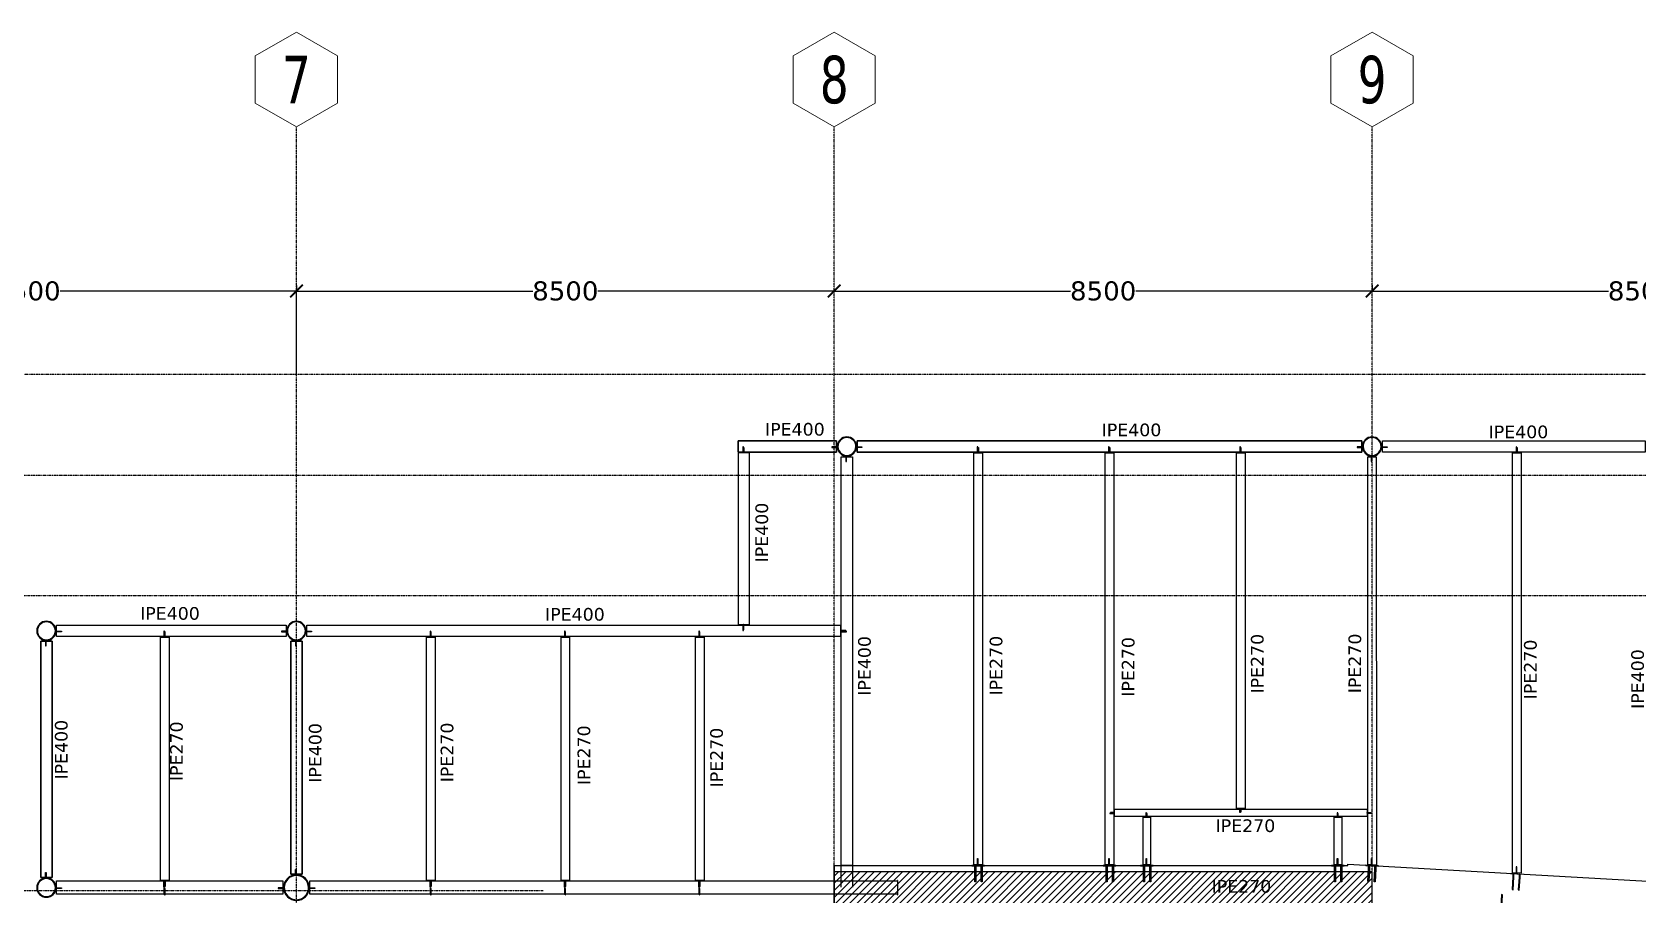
# Model space of a CAD drawing. Header units: millimetres. Extents: x -12345 to 95575, y -10708 to 31862.
# Drawn here: x 4323 to 29701, y 17265 to 30907 of the extents above; entities that cross this region are included whole.
import ezdxf
from ezdxf.enums import TextEntityAlignment as Align

# ---------------------------------------------------------------- set-up
doc = ezdxf.new("R2010")
doc.units = ezdxf.units.MM
doc.header["$LTSCALE"] = 0.95
doc.linetypes.add('DXK_LINE_DOT3', pattern=[5.9187, 2.979, -0.9799, 0.9799, -0.9799])
for name, color, linetype in [('COTAS', 8, 'Continuous'), ('HCB-ACH_PANT', 253, 'Continuous'), ('HCB-EJES', 1, 'Continuous'), ('HCB-PLATINAS', 5, 'Continuous'), ('HCB-ROTULOS', 2, 'Continuous'), ('HCB_PANTALLAS', 6, 'Continuous')]:
    doc.layers.add(name, color=color, linetype=linetype)
for name, color, linetype, lineweight in [('E_COLUMNAS-1', 1, 'Continuous', 25), ('E_COLUMNAS-3', 1, 'Continuous', 35), ('E_TEXTO', 3, 'Continuous', 9), ('HCB_EJES', 1, 'DXK_LINE_DOT3', 9), ('HCB_VIGAS', 4, 'Continuous', 25), ('S-COLS-HDLN-1', 52, 'Continuous', 9)]:
    doc.layers.add(name, color=color, linetype=linetype, lineweight=lineweight)
doc.styles.add('VERDANA', font='verdana.ttf')
doc.dimstyles.new('1.125', dxfattribs={"dimscale": 0, "dimtxt": 300, "dimasz": 200, "dimexe": 4, "dimexo": 4, "dimgap": 15, "dimtad": 0, "dimdec": 0, "dimzin": 4, "dimdsep": 46, "dimtxsty": 'VERDANA', "dimblk": 'ARCHTICK', "dimcen": -10, "dimclrd": 256, "dimclrt": 3, "dimadec": 0, "dimazin": 0, "dimtfac": 1, "dimtdec": 0, "dimtmove": 2, "dimatfit": 0, "dimldrblk": 'OBLIQUE', "dimfxl": 0.05, "dimtolj": 1, "dimtzin": 0, "dimarcsym": 0})

# ---------------------------------------------------------------- blocks, each defined once
blk = doc.blocks.new('EST_SCM_COLUMNA-METALICA-SECCION-CIRCULAR - EST_SCM_COLUMNA-TUBULAR-CIRCULAR_PTEØ_12__e_10_3mm-V11-_22_00m_N_E_-NIVEL-6 DOC')
at = {"layer": 'S-COLS-HDLN-1'}
h = blk.add_hatch(dxfattribs=at)
h.set_pattern_fill('FP_9', color=256, style=0, pattern_type=2)
h.set_pattern_definition([(135, (65.462, -165.018), (-0.15909903, -0.15909903), [])])
h.paths.add_polyline_path([(-0.014, -0.151), (0.022, -0.151), (0.063, -0.139), (0.1, -0.115), (0.128, -0.082), (0.147, -0.037), (0.152, 0), (0.146, 0.043), (0.128, 0.082), (0.1, 0.115), (0.059, 0.14), (0.02, 0.151), (-0.022, 0.151), (-0.063, 0.139), (-0.1, 0.115), (-0.131, 0.077), (-0.147, 0.037), (-0.152, 0), (-0.146, -0.043), (-0.128, -0.082), (-0.1, -0.115), (-0.059, -0.14), (-0.019, -0.151)])
h.paths.add_polyline_path([(-0.019, -0.141), (-0.02, -0.141), (-0.063, -0.127), (-0.093, -0.107), (-0.12, -0.077), (-0.136, -0.04), (-0.142, 0), (-0.135, 0.043), (-0.12, 0.077), (-0.093, 0.107), (-0.059, 0.129), (-0.02, 0.141), (0.022, 0.14), (0.063, 0.127), (0.094, 0.106), (0.12, 0.077), (0.136, 0.04), (0.142, 0), (0.136, -0.04), (0.12, -0.077), (0.09, -0.109), (0.054, -0.131), (0.014, -0.141), (-0.014, -0.141)])
at = {"layer": 'E_COLUMNAS-1'}
for radius, start, end in [(0.152, 360, 180), (0.152, 180, 360), (0.142, 0, 180), (0.142, 180, 0)]:
    blk.add_arc((0, 0), radius, start, end, dxfattribs=at)
blk = doc.blocks.new('EST_SCM_COLUMNA-METALICA-SECCION-CIRCULAR - EST_SCM_COLUMNA-TUBULAR-CIRCULAR_PTEØ_12__e_10_3mm-V12-_22_00m_N_E_-NIVEL-6 DOC')
at = {"layer": 'S-COLS-HDLN-1'}
h = blk.add_hatch(dxfattribs=at)
h.set_pattern_fill('FP_10', color=256, style=0, pattern_type=2)
h.set_pattern_definition([(135, (57.162, -165.018), (-0.15909903, -0.15909903), [])])
h.paths.add_polyline_path([(0.02, -0.151), (0.022, -0.151), (0.067, -0.136), (0.1, -0.115), (0.128, -0.082), (0.147, -0.037), (0.152, 0), (0.146, 0.043), (0.128, 0.082), (0.1, 0.115), (0.059, 0.14), (0.02, 0.151), (-0.022, 0.151), (-0.063, 0.139), (-0.1, 0.115), (-0.131, 0.077), (-0.147, 0.037), (-0.152, 0), (-0.146, -0.043), (-0.128, -0.082), (-0.1, -0.115), (-0.059, -0.14), (-0.02, -0.151), (0, -0.151)])
h.paths.add_polyline_path([(-0.02, -0.141), (-0.063, -0.127), (-0.093, -0.107), (-0.12, -0.077), (-0.136, -0.04), (-0.142, 0), (-0.135, 0.043), (-0.12, 0.077), (-0.093, 0.107), (-0.059, 0.129), (-0.02, 0.141), (0.022, 0.14), (0.063, 0.127), (0.094, 0.106), (0.12, 0.077), (0.136, 0.04), (0.142, 0), (0.136, -0.04), (0.12, -0.077), (0.093, -0.107), (0.059, -0.129), (0.02, -0.141), (-0.02, -0.141)])
at = {"layer": 'E_COLUMNAS-1'}
for radius, start, end in [(0.152, 360, 180), (0.152, 180, 360), (0.142, 0, 180), (0.142, 180, 0)]:
    blk.add_arc((0, 0), radius, start, end, dxfattribs=at)
blk = doc.blocks.new('EST_SCM_COLUMNA-METALICA-SECCION-CIRCULAR - EST_SCM_COLUMNA-TUBULAR-CIRCULAR_PTEØ_12__e_10_3mm-V21-_22_00m_N_E_-NIVEL-6 DOC')
at = {"layer": 'S-COLS-HDLN-1'}
h = blk.add_hatch(dxfattribs=at)
h.set_pattern_fill('FP_21', color=256, style=0, pattern_type=2)
h.set_pattern_definition([(135, (74.162, -162.103), (-0.15909903, -0.15909903), [])])
h.paths.add_polyline_path([(0.02, -0.151), (0.022, -0.151), (0.068, -0.135), (0.1, -0.115), (0.128, -0.082), (0.147, -0.037), (0.152, 0), (0.146, 0.043), (0.128, 0.082), (0.1, 0.115), (0.059, 0.14), (0.02, 0.151), (-0.022, 0.151), (-0.063, 0.139), (-0.1, 0.115), (-0.131, 0.077), (-0.147, 0.037), (-0.152, 0), (-0.146, -0.043), (-0.128, -0.082), (-0.1, -0.115), (-0.059, -0.14), (-0.019, -0.151), (0.019, -0.151)])
h.paths.add_polyline_path([(-0.02, -0.141), (-0.063, -0.127), (-0.093, -0.107), (-0.12, -0.077), (-0.136, -0.04), (-0.142, 0), (-0.135, 0.043), (-0.12, 0.077), (-0.093, 0.107), (-0.059, 0.129), (-0.02, 0.141), (0.022, 0.14), (0.063, 0.127), (0.093, 0.107), (0.12, 0.077), (0.136, 0.04), (0.142, 0), (0.136, -0.04), (0.12, -0.077), (0.093, -0.107), (0.059, -0.129), (0.019, -0.141), (-0.019, -0.141)])
at = {"layer": 'E_COLUMNAS-1'}
for radius, start, end in [(0.152, 360, 180), (0.152, 180, 360), (0.142, 0, 180), (0.142, 180, 0)]:
    blk.add_arc((0, 0), radius, start, end, dxfattribs=at)
blk = doc.blocks.new('EST_SCM_COLUMNA-METALICA-SECCION-CIRCULAR - EST_SCM_COLUMNA-TUBULAR-CIRCULAR_PTEØ_12__e_10_3mm-V27-_22_00m_N_E_-NIVEL-6 DOC')
at = {"layer": 'S-COLS-HDLN-1'}
h = blk.add_hatch(dxfattribs=at)
h.set_pattern_fill('FP_25', color=256, style=0, pattern_type=2)
h.set_pattern_definition([(135, (78.114, -162.102), (-0.15909903, -0.15909903), [])])
h.paths.add_polyline_path([(0.022, -0.151), (0.063, -0.139), (0.1, -0.115), (0.128, -0.082), (0.147, -0.037), (0.152, 0), (0.146, 0.043), (0.128, 0.082), (0.1, 0.115), (0.059, 0.14), (0.02, 0.151), (-0.022, 0.151), (-0.063, 0.139), (-0.1, 0.115), (-0.131, 0.077), (-0.147, 0.04), (-0.152, 0), (-0.146, -0.043), (-0.128, -0.082), (-0.1, -0.115), (-0.059, -0.14), (-0.019, -0.151), (0.02, -0.151)])
h.paths.add_polyline_path([(0.02, -0.141), (-0.02, -0.141), (-0.063, -0.127), (-0.093, -0.107), (-0.12, -0.077), (-0.136, -0.04), (-0.142, 0), (-0.135, 0.043), (-0.12, 0.077), (-0.093, 0.107), (-0.054, 0.131), (-0.014, 0.141), (0.022, 0.14), (0.063, 0.127), (0.093, 0.107), (0.12, 0.077), (0.136, 0.04), (0.142, 0), (0.136, -0.04), (0.12, -0.077), (0.093, -0.107), (0.059, -0.129), (0.022, -0.14)])
at = {"layer": 'E_COLUMNAS-1'}
for radius, start, end in [(0.152, 360, 180), (0.152, 180, 360), (0.142, 0, 180), (0.142, 180, 0)]:
    blk.add_arc((0, 0), radius, start, end, dxfattribs=at)
blk = doc.blocks.new('EST_SCM_COLUMNA-METALICA-SECCION-CIRCULAR - EST_SCM_COLUMNA-TUBULAR-CIRCULAR_PTEØ_12__e_10_3mm-2693045-_22_00m_N_E_-NIVEL-6 DOC')
at = {"layer": 'S-COLS-HDLN-1'}
h = blk.add_hatch(dxfattribs=at)
h.set_pattern_fill('FP_26', color=256, style=0, pattern_type=2)
h.set_pattern_definition([(135, (78.114, -158.043), (-0.15909903, -0.15909903), [])])
h.paths.add_polyline_path([(-0.019, -0.151), (0.022, -0.151), (0.063, -0.139), (0.1, -0.115), (0.128, -0.082), (0.147, -0.04), (0.152, 0), (0.146, 0.043), (0.128, 0.082), (0.1, 0.115), (0.059, 0.14), (0.019, 0.151), (-0.022, 0.151), (-0.063, 0.139), (-0.1, 0.115), (-0.131, 0.077), (-0.147, 0.04), (-0.152, 0), (-0.146, -0.043), (-0.128, -0.082), (-0.1, -0.115), (-0.059, -0.14), (-0.02, -0.151)])
h.paths.add_polyline_path([(-0.02, -0.141), (-0.063, -0.127), (-0.093, -0.107), (-0.12, -0.077), (-0.136, -0.04), (-0.142, 0), (-0.135, 0.043), (-0.12, 0.077), (-0.09, 0.109), (-0.054, 0.131), (-0.014, 0.141), (0.022, 0.14), (0.063, 0.127), (0.095, 0.105), (0.12, 0.077), (0.137, 0.037), (0.142, 0), (0.136, -0.04), (0.12, -0.077), (0.09, -0.109), (0.054, -0.131), (0.014, -0.141), (-0.019, -0.141)])
at = {"layer": 'E_COLUMNAS-1'}
for radius, start, end in [(0.152, 360, 180), (0.152, 180, 360), (0.142, 0, 180), (0.142, 180, 0)]:
    blk.add_arc((0, 0), radius, start, end, dxfattribs=at)
blk = doc.blocks.new('EST_SCM_COLUMNA-METALICA-SECCION-CIRCULAR - EST_SCM_COLUMNA-TUBULAR-CIRCULAR_PTEØ_16__e_12_7mm-V31-_22_00m_N_E_-NIVEL-6 DOC')
at = {"layer": 'S-COLS-HDLN-1'}
h = blk.add_hatch(dxfattribs=at)
h.set_pattern_fill('FP_29', color=256, style=0, pattern_type=2)
h.set_pattern_definition([(315, (-74.162, 158.043), (0.15909903, 0.15909903), [])])
h.paths.add_polyline_path([(0.024, 0.202), (-0.024, 0.202), (-0.077, 0.187), (-0.115, 0.167), (-0.152, 0.135), (-0.181, 0.093), (-0.197, 0.049), (-0.203, 0), (-0.197, -0.049), (-0.18, -0.094), (-0.152, -0.135), (-0.115, -0.167), (-0.068, -0.191), (-0.023, -0.202), (0.024, -0.202), (0.072, -0.19), (0.115, -0.167), (0.152, -0.135), (0.182, -0.089), (0.198, -0.046), (0.203, 0), (0.196, 0.051), (0.18, 0.094), (0.152, 0.135), (0.114, 0.168), (0.068, 0.191), (0.046, 0.196)])
h.paths.add_polyline_path([(-0.023, 0.189), (0.024, 0.189), (0.072, 0.176), (0.108, 0.157), (0.143, 0.126), (0.169, 0.089), (0.185, 0.046), (0.191, 0), (0.183, -0.051), (0.165, -0.094), (0.143, -0.126), (0.108, -0.157), (0.068, -0.178), (0.023, -0.189), (-0.024, -0.189), (-0.068, -0.178), (-0.108, -0.157), (-0.143, -0.126), (-0.169, -0.089), (-0.185, -0.046), (-0.19, 0), (-0.185, 0.046), (-0.166, 0.093), (-0.143, 0.126), (-0.108, 0.157), (-0.068, 0.178), (-0.024, 0.189)])
at = {"layer": 'E_COLUMNAS-1'}
for radius, start, end in [(0.203, 0, 180), (0.203, 180, 0), (0.191, 360, 180), (0.191, 180, 360)]:
    blk.add_arc((0, 0), radius, start, end, dxfattribs=at)
blk = doc.blocks.new('_ArchTick')
at = {"color": 0, "linetype": 'ByBlock', "const_width": 0.15}
blk.add_lwpolyline([(-0.5, -0.5), (0.5, 0.5)], dxfattribs=at)
blk = doc.blocks.new('*D125')
at = {"layer": 'COTAS', "color": 0, "lineweight": -2, "transparency": 16777216}
for p, q in [((0, 25504), (0, 26817)), ((8500, 25504), (8500, 26817))]:
    blk.add_line(p, q, dxfattribs=at)
at = {"layer": 'COTAS', "lineweight": -2, "transparency": 16777216}
for p, q in [((0, 26813), (3736, 26813)), ((8500, 26813), (4764, 26813))]:
    blk.add_line(p, q, dxfattribs=at)
at = {"layer": 'Defpoints', "color": 0, "transparency": 16777216}
for p in [(8500, 26813), (0, 25500), (8500, 25500)]:
    blk.add_point(p, dxfattribs=at)
at = {"layer": 'COTAS', "lineweight": -2, "transparency": 16777216, "xscale": 200, "yscale": 200, "zscale": 200, "rotation": 180}
blk.add_blockref('_ArchTick', (0, 26813), dxfattribs=at)
at = {"layer": 'COTAS', "lineweight": -2, "transparency": 16777216, "xscale": 200, "yscale": 200, "zscale": 200}
blk.add_blockref('_ArchTick', (8500, 26813), dxfattribs=at)
at = {"layer": 'COTAS', "color": 3, "transparency": 16777216, "insert": (4250, 26813), "char_height": 300, "attachment_point": 5, "style": 'VERDANA'}
blk.add_mtext('\\A1;8500', dxfattribs=at)
blk = doc.blocks.new('_Oblique')
at = {"color": 0, "linetype": 'ByBlock', "lineweight": -2}
blk.add_line((-0.5, -0.5), (0.5, 0.5), dxfattribs=at)
blk = doc.blocks.new('*D126')
at = {"layer": 'COTAS', "color": 0, "lineweight": -2, "transparency": 16777216}
blk.add_line((8500, 26900), (8500, 26809), dxfattribs=at)
at = {"layer": 'COTAS', "lineweight": -2, "transparency": 16777216}
for p, q in [((8500, 26813), (12236, 26813)), ((17000, 26813), (13264, 26813))]:
    blk.add_line(p, q, dxfattribs=at)
at = {"layer": 'Defpoints', "color": 0, "transparency": 16777216}
for p in [(8500, 26904), (17000, 26813), (17000, 26813)]:
    blk.add_point(p, dxfattribs=at)
at = {"layer": 'COTAS', "lineweight": -2, "transparency": 16777216, "xscale": 200, "yscale": 200, "zscale": 200, "rotation": 180}
blk.add_blockref('_ArchTick', (8500, 26813), dxfattribs=at)
at = {"layer": 'COTAS', "lineweight": -2, "transparency": 16777216, "xscale": 200, "yscale": 200, "zscale": 200}
blk.add_blockref('_ArchTick', (17000, 26813), dxfattribs=at)
at = {"layer": 'COTAS', "color": 3, "transparency": 16777216, "insert": (12750, 26813), "char_height": 300, "attachment_point": 5, "style": 'VERDANA'}
blk.add_mtext('\\A1;8500', dxfattribs=at)
blk = doc.blocks.new('*D127')
at = {"layer": 'COTAS', "color": 0, "lineweight": -2, "transparency": 16777216}
blk.add_line((25500, 26906), (25500, 26809), dxfattribs=at)
at = {"layer": 'COTAS', "lineweight": -2, "transparency": 16777216}
for p, q in [((17000, 26813), (20736, 26813)), ((25500, 26813), (21764, 26813))]:
    blk.add_line(p, q, dxfattribs=at)
at = {"layer": 'Defpoints', "color": 0, "transparency": 16777216}
for p in [(25500, 26910), (17000, 26813), (25500, 26813)]:
    blk.add_point(p, dxfattribs=at)
at = {"layer": 'COTAS', "lineweight": -2, "transparency": 16777216, "xscale": 200, "yscale": 200, "zscale": 200, "rotation": 180}
blk.add_blockref('_ArchTick', (17000, 26813), dxfattribs=at)
at = {"layer": 'COTAS', "lineweight": -2, "transparency": 16777216, "xscale": 200, "yscale": 200, "zscale": 200}
blk.add_blockref('_ArchTick', (25500, 26813), dxfattribs=at)
at = {"layer": 'COTAS', "color": 3, "transparency": 16777216, "insert": (21250, 26813), "char_height": 300, "attachment_point": 5, "style": 'VERDANA'}
blk.add_mtext('\\A1;8500', dxfattribs=at)
blk = doc.blocks.new('*D128')
at = {"layer": 'COTAS', "color": 0, "lineweight": -2, "transparency": 16777216}
blk.add_line((34000, 27034), (34000, 26809), dxfattribs=at)
at = {"layer": 'COTAS', "lineweight": -2, "transparency": 16777216}
for p, q in [((25500, 26813), (29236, 26813)), ((34000, 26813), (30264, 26813))]:
    blk.add_line(p, q, dxfattribs=at)
at = {"layer": 'Defpoints', "color": 0, "transparency": 16777216}
for p in [(34000, 27038), (25500, 26813), (34000, 26813)]:
    blk.add_point(p, dxfattribs=at)
at = {"layer": 'COTAS', "lineweight": -2, "transparency": 16777216, "xscale": 200, "yscale": 200, "zscale": 200, "rotation": 180}
blk.add_blockref('_ArchTick', (25500, 26813), dxfattribs=at)
at = {"layer": 'COTAS', "lineweight": -2, "transparency": 16777216, "xscale": 200, "yscale": 200, "zscale": 200}
blk.add_blockref('_ArchTick', (34000, 26813), dxfattribs=at)
at = {"layer": 'COTAS', "color": 3, "transparency": 16777216, "insert": (29750, 26813), "char_height": 300, "attachment_point": 5, "style": 'VERDANA'}
blk.add_mtext('\\A1;8500', dxfattribs=at)

msp = doc.modelspace()

# ---------------------------------------------------------------- hatches: boundary and pattern name
at = {"layer": 'HCB-ACH_PANT'}
h = msp.add_hatch(dxfattribs=at)
h.set_pattern_fill('ANSI31', color=256, scale=25)
h.set_pattern_definition([(45, (-12679.4, -55448.78), (-56.1266, 56.1266), [])])
h.paths.add_polyline_path([(17000.2, 8370.1), (17000.2, 7870.1), (25500.2, 7870.1), (25500.2, 8370.1), (21100.2, 8370.1), (21100.2, 17130.1), (25500.2, 17130.1), (25500.2, 17630.1), (17000.2, 17630.1), (17000.2, 17130.1), (20700.2, 17130.1), (20700.2, 8370.1)])

# ---------------------------------------------------------------- linework, layer by layer
at = {"layer": 'HCB-EJES', "linetype": 'DXK_LINE_DOT3'}
for p, q in [((8500, -3906.8), (8500, 29407)), ((17000, -3906.8), (17000, 29407)), ((25500, -3906.8), (25500, 29407)), ((-10844.5, 25500), (94075, 25500)), ((-6888.4, 23900.1), (90118.8, 23900.1)), ((-6888.4, 22000), (90118.8, 22000))]:
    msp.add_line(p, q, dxfattribs=at)
msp.add_lwpolyline([(12399.2, 17330), (-5909.3, 17330), (-6888.4, 18309)], dxfattribs=at)
at = {"layer": 'HCB-PLATINAS', "color": 4}
for points in [[(19175, 17724.1), (19375, 17724.1), (19375, 17730.1), (19175, 17730.1)], [(21250, 17724.1), (21450, 17724.1), (21450, 17730.1), (21250, 17730.1)], [(21840.2, 17724.1), (22040.2, 17724.1), (22040.2, 17730.1), (21840.2, 17730.1)], [(24860.2, 17724.1), (25060.2, 17724.1), (25060.2, 17730.1), (24860.2, 17730.1)], [(25400, 17730.3), (25599.7, 17718.9), (25600, 17724.9), (25400.3, 17736.3)], [(27887.7, 17588.7), (27688.1, 17600.1), (27688.4, 17606), (27888.1, 17594.7)]]:
    msp.add_lwpolyline(points, close=True, dxfattribs=at)
at = {"layer": 'HCB-PLATINAS', "color": 5}
for points in [[(19225.5, 17722.6), (19229.1, 17724.1), (19232.7, 17722.6), (19234.8, 17721.8), (19237.1, 17716.1), (19237.1, 17678.6), (19237.1, 17474.1), (19221.1, 17474.1), (19221.1, 17678.6), (19221.1, 17716.1), (19223.4, 17721.8)], [(19325.5, 17722.6), (19329.1, 17724.1), (19332.7, 17722.6), (19334.8, 17721.8), (19337.1, 17716.1), (19337.1, 17678.6), (19337.1, 17474.1), (19321.1, 17474.1), (19321.1, 17678.6), (19321.1, 17716.1), (19323.4, 17721.8)], [(21300.5, 17722.6), (21304.1, 17724.1), (21307.7, 17722.6), (21309.8, 17721.8), (21312.1, 17716.1), (21312.1, 17678.6), (21312.1, 17474.1), (21296.1, 17474.1), (21296.1, 17678.6), (21296.1, 17716.1), (21298.4, 17721.8)], [(21400.5, 17722.6), (21404.1, 17724.1), (21407.7, 17722.6), (21409.8, 17721.8), (21412.1, 17716.1), (21412.1, 17678.6), (21412.1, 17474.1), (21396.1, 17474.1), (21396.1, 17678.6), (21396.1, 17716.1), (21398.4, 17721.8)], [(21890.6, 17722.6), (21894.3, 17724.1), (21897.9, 17722.6), (21899.9, 17721.8), (21902.3, 17716.1), (21902.3, 17678.6), (21902.3, 17474.1), (21886.3, 17474.1), (21886.3, 17678.6), (21886.3, 17716.1), (21888.6, 17721.8)], [(21990.6, 17722.6), (21994.3, 17724.1), (21997.9, 17722.6), (21999.9, 17721.8), (22002.3, 17716.1), (22002.3, 17678.6), (22002.3, 17474.1), (21986.3, 17474.1), (21986.3, 17678.6), (21986.3, 17716.1), (21988.6, 17721.8)], [(24910.6, 17722.6), (24914.3, 17724.1), (24917.9, 17722.6), (24919.9, 17721.8), (24922.3, 17716.1), (24922.3, 17678.6), (24922.3, 17474.1), (24906.3, 17474.1), (24906.3, 17678.6), (24906.3, 17716.1), (24908.6, 17721.8)], [(25010.6, 17722.6), (25014.3, 17724.1), (25017.9, 17722.6), (25019.9, 17721.8), (25022.3, 17716.1), (25022.3, 17678.6), (25022.3, 17474.1), (25006.3, 17474.1), (25006.3, 17678.6), (25006.3, 17716.1), (25008.6, 17721.8)], [(25450.3, 17725.9), (25454, 17727.2), (25457.5, 17725.5), (25459.5, 17724.6), (25461.5, 17718.8), (25459.4, 17681.3), (25447.8, 17477.2), (25431.8, 17478.1), (25443.4, 17682.3), (25445.6, 17719.7), (25448.2, 17725.2)], [(25550.1, 17720.3), (25553.8, 17721.5), (25557.4, 17719.8), (25559.3, 17718.9), (25561.4, 17713.1), (25559.2, 17675.7), (25547.6, 17471.5), (25531.6, 17472.4), (25543.3, 17676.6), (25545.4, 17714), (25548.1, 17719.5)], [(27737.4, 17595.7), (27733.9, 17597.5), (27730.2, 17596.2), (27728.1, 17595.4), (27725.5, 17589.9), (27723.3, 17552.5), (27711.7, 17348.3), (27727.7, 17347.4), (27739.3, 17551.6), (27741.4, 17589), (27739.4, 17594.8)], [(27837.3, 17590.1), (27833.7, 17591.8), (27830, 17590.5), (27828, 17589.8), (27825.3, 17584.2), (27823.2, 17546.8), (27811.5, 17342.6), (27827.5, 17341.7), (27839.1, 17545.9), (27841.3, 17583.3), (27839.2, 17589.1)], [(27534.8, 17021.3), (27538.4, 17019.6), (27542.1, 17020.9), (27544.2, 17021.6), (27546.8, 17027.2), (27549, 17064.6), (27560.6, 17268.8), (27544.6, 17269.7), (27533, 17065.5), (27530.8, 17028.1), (27532.9, 17022.3)]]:
    msp.add_lwpolyline(points, close=True, dxfattribs=at)
at = {"layer": 'HCB_EJES', "color": 40, "linetype": 'ByBlock', "true_color": 0xf8d731}
for points in [[(7850.5, 29782), (8500, 29407), (9149.5, 29782), (9149.5, 30532), (8500, 30907), (7850.5, 30532)], [(16350.5, 29782), (17000, 29407), (17649.5, 29782), (17649.5, 30532), (17000, 30907), (16350.5, 30532)], [(24850.5, 29782), (25500, 29407), (26149.5, 29782), (26149.5, 30532), (25500, 30907), (24850.5, 30532)]]:
    msp.add_lwpolyline(points, close=True, dxfattribs=at)
at = {"layer": 'HCB_PANTALLAS'}
msp.add_lwpolyline([(17000.2, 7870.1), (25500.2, 7870.1), (25500.2, 8370.1), (21100.2, 8370.1), (21100.2, 17130.1), (25500.2, 17130.1), (25500.2, 17630.1), (17000.2, 17630.1), (17000, 17130.1), (20700.2, 17130.1), (20700.2, 8370.1), (17000.2, 8370.1)], close=True, dxfattribs=at)
at = {"layer": 'HCB_VIGAS'}
for p, q in [((15480, 24265), (15480, 24445)), ((15480.2, 21740.3), (15480.2, 21550.1)), ((17000.2, 17730.1), (17000.2, 17630.1)), ((17151, 17730.1), (17110.2, 17730.1)), ((17110.2, 17730.1), (17151, 17730.1)), ((17290.2, 17730.1), (17151.2, 17730.1)), ((17000, 17485.1), (17000, 17275.1))]:
    msp.add_line(p, q, dxfattribs=at)
for points in [[(15480, 24445), (15480, 24265), (17037.8, 24265), (17037.8, 24445)], [(15480, 24445), (17037.8, 24445), (17037.8, 24265), (15480, 24265)], [(17362.6, 24445), (17362.6, 24265), (25337.6, 24265), (25337.6, 24445)], [(17362.6, 24445), (25337.6, 24445), (25337.6, 24265), (17362.6, 24265)], [(25662.4, 24445), (29815.5, 24445), (29815.5, 24265), (25662.4, 24265)], [(15480.2, 21539.9), (15660.2, 21539.9), (15660.2, 24255), (15480.2, 24255)], [(15566.6, 24340.7), (15573.7, 24340.7), (15573.7, 24255), (15566.6, 24255)], [(19207.5, 17740.1), (19207.5, 24255), (19342.5, 24255), (19342.5, 17740.1)], [(19271.4, 24340.7), (19278.5, 24340.7), (19278.5, 24255), (19271.4, 24255)], [(21346.5, 24340.7), (21353.6, 24340.7), (21353.6, 24255), (21346.5, 24255)], [(23492.5, 18633.1), (23357.5, 18633.1), (23357.5, 24255), (23492.5, 24255)], [(23492.6, 24255), (23492.5, 18633.2), (23357.5, 18633.2), (23357.6, 24255)], [(23421.5, 24340.7), (23428.6, 24340.7), (23428.6, 24255), (23421.5, 24255)], [(27785.3, 24340.7), (27792.4, 24340.7), (27792.4, 24255), (27785.3, 24255)], [(4711, 21530.1), (8337.8, 21530.1), (8337.8, 21350.1), (4711, 21350.1)], [(6487.5, 21340.1), (6487.5, 17495.1), (6352.5, 17495.1), (6352.5, 21340.1)], [(6487.5, 17495.1), (6352.5, 17495.1), (6352.5, 21340), (6487.5, 21340)], [(6416.5, 21340.1), (6423.6, 21340.1), (6423.6, 21425.7), (6416.5, 21425.7)], [(8662.6, 21530), (17100, 21530), (17100, 21350), (8662.6, 21350)], [(10692.5, 17495.2), (10557.5, 17495.2), (10557.5, 21339.9), (10692.5, 21339.9)], [(10692.5, 21339.9), (10692.5, 17495), (10557.5, 17495), (10557.5, 21339.9)], [(10621.5, 21339.9), (10628.6, 21339.9), (10628.6, 21425.6), (10621.5, 21425.6)], [(12817.5, 21340.1), (12817.5, 17495.1), (12682.5, 17495.1), (12682.5, 21340.1)], [(12746.5, 21340.1), (12753.5, 21340.1), (12753.5, 21425.8), (12746.5, 21425.8)], [(14942.5, 21340.1), (14942.5, 17495.1), (14807.5, 17495.1), (14807.5, 21340.1)], [(14871.4, 21340.1), (14878.5, 21340.1), (14878.5, 21425.8), (14871.4, 21425.8)], [(15566.6, 21454.2), (15573.7, 21454.2), (15573.7, 21539.9), (15566.6, 21539.9)], [(17100, 21443.5), (17100, 21436.4), (17185.7, 21436.4), (17185.7, 21443.5)], [(4458.6, 17542.5), (4638.6, 17542.5), (4638.6, 21277.7), (4458.6, 21277.7)], [(4638.6, 21277.7), (4638.6, 17542.5), (4458.6, 17542.5), (4458.6, 21277.7)], [(8410, 17593.4), (8590, 17593.4), (8590, 21277.7), (8410, 21277.7)], [(8590, 21277.7), (8590.5, 17593.4), (8410.5, 17593.4), (8410, 21277.7)], [(21417.5, 18549.6), (21417.5, 18559.6), (21353.3, 18559.6), (21353.3, 18549.6)], [(21427.6, 18559.6), (21427.6, 18566.7), (21364.4, 18566.7), (21364.4, 18559.6)], [(25422.6, 18503.2), (21427.5, 18503.2), (21427.5, 18623.2), (25422.6, 18623.2)], [(25422.5, 18503.1), (21427.6, 18503.1), (21427.6, 18623.1), (25422.5, 18623.1)], [(21936.6, 18493.2), (21943.7, 18493.2), (21943.7, 18550.2), (21936.6, 18550.2)], [(23421.5, 18633.1), (23428.6, 18633.1), (23428.6, 18576.1), (23421.5, 18576.1)], [(24956.6, 18493.2), (24963.7, 18493.2), (24963.7, 18550.2), (24956.6, 18550.2)], [(25422.5, 18559.6), (25422.5, 18566.7), (25485.7, 18566.7), (25485.7, 18559.6)], [(25432.6, 18549.6), (25432.6, 18559.6), (25495.7, 18559.6), (25495.7, 18549.6)], [(19265.7, 17730.1), (19265.7, 17840.1), (19271.7, 17840.1), (19271.7, 17730.1)], [(21340.7, 17730.1), (21340.7, 17840.1), (21346.7, 17840.1), (21346.7, 17730.1)], [(21930.9, 17730.1), (21930.9, 17840.1), (21936.9, 17840.1), (21936.9, 17730.1)], [(24950.9, 17730.1), (24950.9, 17840.1), (24956.9, 17840.1), (24956.9, 17730.1)], [(25489.7, 17731.2), (25489.7, 17840.9), (25495.7, 17840.9), (25495.7, 17730.9)], [(27785.5, 17600.5), (27785.5, 17711.1), (27779.5, 17711.1), (27779.5, 17600.9)], [(4711, 17485.1), (8287, 17485.1), (8287, 17275.1), (4711, 17275.1)], [(4711, 17485.1), (8287, 17485.1), (8287, 17275.1), (4711, 17275.1)], [(6416.4, 17265.1), (6423.5, 17265.1), (6423.5, 17364.7), (6416.4, 17364.7)], [(6416.5, 17495.1), (6423.6, 17495.1), (6423.6, 17395.6), (6416.5, 17395.6)], [(8713.4, 17485.1), (18000, 17485.1), (18000, 17275.1), (8713.4, 17275.1)], [(10621.4, 17265.1), (10628.5, 17265.1), (10628.5, 17364.8), (10621.4, 17364.8)], [(10621.5, 17495.2), (10628.6, 17495.2), (10628.6, 17395.7), (10621.5, 17395.7)], [(12746.4, 17265.1), (12753.5, 17265.1), (12753.5, 17364.8), (12746.4, 17364.8)], [(12746.5, 17495.1), (12753.5, 17495.1), (12753.5, 17395.6), (12746.5, 17395.6)], [(14871.4, 17495.1), (14878.5, 17495.1), (14878.5, 17395.5), (14871.4, 17395.5)], [(14871.4, 17265.1), (14878.5, 17265.1), (14878.5, 17364.8), (14871.4, 17364.8)], [(18000, 17492.1), (18000, 17268.1), (18006, 17268.1), (18006, 17492.1)]]:
    msp.add_lwpolyline(points, close=True, dxfattribs=at)
for points in [[(15566.6, 24265), (15566.6, 24350.7), (15556.6, 24350.7), (15556.6, 24265), (15566.6, 24265)], [(16962.1, 24340.7), (17047.8, 24340.7), (17047.8, 24350.7), (16962.1, 24350.7), (16962.1, 24340.7)], [(17110, 17385.6), (17110.2, 24192.6), (17290.2, 24192.6), (17290, 17385.6)], [(17195.9, 24116.9), (17195.9, 24202.6), (17185.9, 24202.6), (17185.9, 24116.9), (17195.9, 24116.9)], [(17438.2, 24340.7), (17352.5, 24340.7), (17352.5, 24350.7), (17438.2, 24350.7), (17438.2, 24340.7)], [(19271.4, 24265), (19271.4, 24350.7), (19261.4, 24350.7), (19261.4, 24265), (19271.4, 24265)], [(21417.5, 17740.1), (21282.5, 17740.1), (21282.6, 24255), (21417.6, 24255), (21417.5, 17740.1)], [(21346.5, 24265), (21346.5, 24350.7), (21336.5, 24350.7), (21336.5, 24265), (21346.5, 24265)], [(23421.5, 24265), (23421.5, 24350.7), (23411.5, 24350.7), (23411.5, 24265), (23421.5, 24265)], [(25262, 24340.7), (25347.7, 24340.7), (25347.7, 24350.7), (25262, 24350.7), (25262, 24340.7)], [(25567.6, 17735.5), (25432.6, 17745.7), (25432.4, 24192.6), (25567.4, 24192.6), (25567.6, 17735.5)], [(25495.7, 24116.9), (25495.7, 24202.6), (25485.7, 24202.6), (25485.7, 24116.9), (25495.7, 24116.9)], [(25738, 24340.7), (25652.3, 24340.7), (25652.3, 24350.7), (25738, 24350.7), (25738, 24340.7)], [(27856.1, 17606.5), (27721.1, 17614.2), (27721.4, 24255), (27856.4, 24255), (27856.1, 17606.5)], [(27785.3, 24265), (27785.3, 24350.7), (27775.3, 24350.7), (27775.3, 24265), (27785.3, 24265)], [(4786.6, 21425.7), (4700.9, 21425.7), (4700.9, 21435.7), (4786.6, 21435.7), (4786.6, 21425.7)], [(6416.5, 21350.1), (6416.5, 21435.8), (6406.5, 21435.8), (6406.5, 21350.1), (6416.5, 21350.1)], [(8262, 21425.8), (8347.7, 21425.8), (8347.7, 21435.8), (8262, 21435.8), (8262, 21425.8)], [(8738, 21425.8), (8652.3, 21425.8), (8652.3, 21435.8), (8738, 21435.8), (8738, 21425.8)], [(10621.7, 21349.9), (10621.7, 21435.6), (10611.7, 21435.6), (10611.7, 21349.9), (10621.7, 21349.9)], [(12746.5, 21350), (12746.5, 21435.7), (12736.5, 21435.7), (12736.5, 21350), (12746.5, 21350)], [(14871.4, 21350), (14871.4, 21435.7), (14861.7, 21435.7), (14861.7, 21350), (14871.4, 21350)], [(15566.6, 21444.4), (15566.6, 21530), (15556.6, 21530), (15556.6, 21444.3), (15566.6, 21444.3)], [(17110.1, 21426.4), (17195.8, 21426.4), (17195.8, 21436.4), (17110.1, 21436.4), (17110.1, 21426.4)], [(4544.3, 21202), (4544.3, 21287.7), (4534.3, 21287.7), (4534.3, 21202), (4544.3, 21202)], [(8495.7, 21202), (8495.7, 21287.7), (8485.7, 21287.7), (8485.7, 21202), (8495.7, 21202)], [(21936.6, 18503.1), (21936.6, 18560.1), (21926.9, 18560.1), (21926.9, 18503.1), (21936.6, 18503.1)], [(23421.5, 18623.2), (23421.5, 18566.2), (23411.7, 18566.2), (23411.7, 18623.2), (23421.5, 18623.2)], [(24956.6, 18503.1), (24956.6, 18560.1), (24946.9, 18560.1), (24946.9, 18503.1), (24956.6, 18503.1)], [(22000.2, 17740.1), (21880.2, 17740.1), (21880.2, 18493.2), (22000.2, 18493.2), (22000.2, 17740.1)], [(25020.2, 17740.1), (24900.2, 17740.1), (24900.2, 18493.2), (25020.2, 18493.2), (25020.2, 17740.1)], [(4544.3, 17618.2), (4544.3, 17532.5), (4534.3, 17532.5), (4534.3, 17618.2), (4544.3, 17618.2)], [(8495.7, 17669), (8495.7, 17583.3), (8485.7, 17583.3), (8485.7, 17669), (8495.7, 17669)], [(4786.6, 17364.5), (4700.9, 17364.5), (4700.9, 17374.5), (4786.6, 17374.5), (4786.6, 17364.5)], [(6416.5, 17471.3), (6416.5, 17385.6), (6406.5, 17385.6), (6406.5, 17485.1), (6416.5, 17485.1)], [(6416.4, 17288.9), (6416.4, 17374.5), (6406.7, 17374.5), (6406.7, 17275.1), (6416.4, 17275.1)], [(8211.4, 17364.5), (8297.1, 17364.5), (8297.1, 17374.5), (8211.4, 17374.5), (8211.4, 17364.5)], [(8789, 17364.5), (8703.3, 17364.5), (8703.3, 17374.5), (8789, 17374.5), (8789, 17364.5)], [(10621.7, 17471.5), (10621.7, 17385.8), (10611.7, 17385.8), (10611.7, 17485.1), (10621.7, 17485.1)], [(10621.4, 17288.9), (10621.4, 17374.6), (10611.7, 17374.6), (10611.7, 17275.1), (10621.4, 17275.1)], [(12746.5, 17471.4), (12746.5, 17385.7), (12736.5, 17385.7), (12736.5, 17485.1), (12746.5, 17485.1)], [(12746.4, 17288.9), (12746.4, 17374.6), (12736.6, 17374.6), (12736.6, 17275.1), (12746.4, 17275.1)], [(14871.4, 17471.3), (14871.4, 17385.6), (14861.7, 17385.6), (14861.7, 17485.1), (14871.4, 17485.1)], [(14871.4, 17288.9), (14871.4, 17374.6), (14861.7, 17374.6), (14861.7, 17275.1), (14871.4, 17275.1)]]:
    msp.add_lwpolyline(points, dxfattribs=at)
at = {"layer": 'HCB_VIGAS', "color": 30, "true_color": 0xf26722}
msp.add_lwpolyline([(68000.2, 7770.2), (59500, 7770.2), (59500, 7779.9), (46391.2, 8525.2), (38839.8, 8525.2), (38839.8, 8527.9), (25097.6, 7749.2), (25096.4, 7770.1), (18191, 7770.1), (17000.2, 7770.1), (17000.2, 17130.1), (17000.2, 17630.1), (17000.2, 17730.1), (25118.5, 17730.1), (25119.7, 17752.3), (38772.1, 16975.2), (45942, 16975.2), (59662.7, 17730.2), (68000.2, 17730.2)], close=True, dxfattribs=at)

# ---------------------------------------------------------------- block references
at = {"layer": 'E_COLUMNAS-3'}
for name, p, xscale, yscale, zscale, rotation in [('EST_SCM_COLUMNA-METALICA-SECCION-CIRCULAR - EST_SCM_COLUMNA-TUBULAR-CIRCULAR_PTEØ_12__e_10_3mm-V11-_22_00m_N_E_-NIVEL-6 DOC', (17200.2, 24355), 1000.000000001405, 1000.000000001405, 1000.000000001405, 9.860993214028959e-05), ('EST_SCM_COLUMNA-METALICA-SECCION-CIRCULAR - EST_SCM_COLUMNA-TUBULAR-CIRCULAR_PTEØ_12__e_10_3mm-V12-_22_00m_N_E_-NIVEL-6 DOC', (25500, 24355), 1000.000000001405, 1000.000000001405, 1000.000000001405, 9.860993214028959e-05), ('EST_SCM_COLUMNA-METALICA-SECCION-CIRCULAR - EST_SCM_COLUMNA-TUBULAR-CIRCULAR_PTEØ_16__e_12_7mm-V31-_22_00m_N_E_-NIVEL-6 DOC', (8500.2, 17380.2), 1000.000000001404, 1000.000000001404, 1000.000000001404, 180)]:
    msp.add_blockref(name, p, dxfattribs=dict(at, xscale=xscale, yscale=yscale, zscale=zscale, rotation=rotation))
at = {"layer": 'E_COLUMNAS-3', "xscale": 1000.000000001404, "yscale": 1000.000000001404, "zscale": 1000.000000001404}
for name, p in [('EST_SCM_COLUMNA-METALICA-SECCION-CIRCULAR - EST_SCM_COLUMNA-TUBULAR-CIRCULAR_PTEØ_12__e_10_3mm-V27-_22_00m_N_E_-NIVEL-6 DOC', (4548.6, 21440.1)), ('EST_SCM_COLUMNA-METALICA-SECCION-CIRCULAR - EST_SCM_COLUMNA-TUBULAR-CIRCULAR_PTEØ_12__e_10_3mm-V21-_22_00m_N_E_-NIVEL-6 DOC', (8500.2, 21440.1)), ('EST_SCM_COLUMNA-METALICA-SECCION-CIRCULAR - EST_SCM_COLUMNA-TUBULAR-CIRCULAR_PTEØ_12__e_10_3mm-2693045-_22_00m_N_E_-NIVEL-6 DOC', (4548.6, 17380.1))]:
    msp.add_blockref(name, p, dxfattribs=at)

# ---------------------------------------------------------------- texts
at = {"layer": 'E_TEXTO', "style": 'VERDANA'}
for s, p in [('IPE400', (16378.1, 24527.2)), ('IPE400', (21698.4, 24517.8)), ('IPE400', (27813.9, 24486.5)), ('IPE400', (6501.9, 21616.3)), ('IPE400', (12901.8, 21601.7)), ('IPE270', (23498.9, 18259.4)), ('IPE270', (23436.2, 17300.2))]:
    msp.add_text(s, height=200, dxfattribs=at).set_placement(p, align=Align.CENTER)
for s, p in [('IPE400', (15953.9, 22994.7)), ('IPE400', (17576.7, 20886)), ('IPE270', (19656.7, 20889.6)), ('IPE270', (21745.2, 20870.6)), ('IPE270', (23785.4, 20920.9)), ('IPE270', (25327.6, 20925.3)), ('IPE270', (28101.6, 20830.2)), ('IPE400', (29796.1, 20677.6)), ('IPE400', (4883.4, 19561.1)), ('IPE270', (6703.9, 19536.4)), ('IPE400', (8896.5, 19510)), ('IPE270', (10980.2, 19518)), ('IPE270', (13143.2, 19473.8)), ('IPE270', (15239.6, 19436.6))]:
    msp.add_text(s, height=200, rotation=90, dxfattribs=at).set_placement(p, align=Align.CENTER)
at = {"layer": 'HCB-ROTULOS', "color": 4, "style": 'VERDANA', "width": 0.7}
for s, p in [('7', (8500, 30157)), ('8', (17000, 30157)), ('9', (25500, 30157))]:
    msp.add_text(s, height=750, dxfattribs=at).set_placement(p, align=Align.MIDDLE_CENTER)

# ---------------------------------------------------------------- dimensions: what is measured, and where the dimension line sits
at = {"layer": 'COTAS'}
for base, p1, p2, picture, middle in [((8500, 26813.3), (0, 25500), (8500, 25500), '*D125', (4250, 26813.3)), ((17000, 26813.3), (8500, 26903.9), (17000, 26813.3), '*D126', (12750, 26813.3)), ((25500, 26813.3), (17000, 26813.3), (25500, 26909.9), '*D127', (21250, 26813.3)), ((34000, 26813.3), (25500, 26813.3), (34000, 27037.9), '*D128', (29750, 26813.3))]:
    dim = msp.add_linear_dim(base=base, p1=p1, p2=p2, dimstyle='1.125', override={"dimscale": 1}, dxfattribs=at)
    dim.commit()
    dim.dimension.update_dxf_attribs({"geometry": picture, "text_midpoint": middle})

doc.saveas('drawing.dxf')
